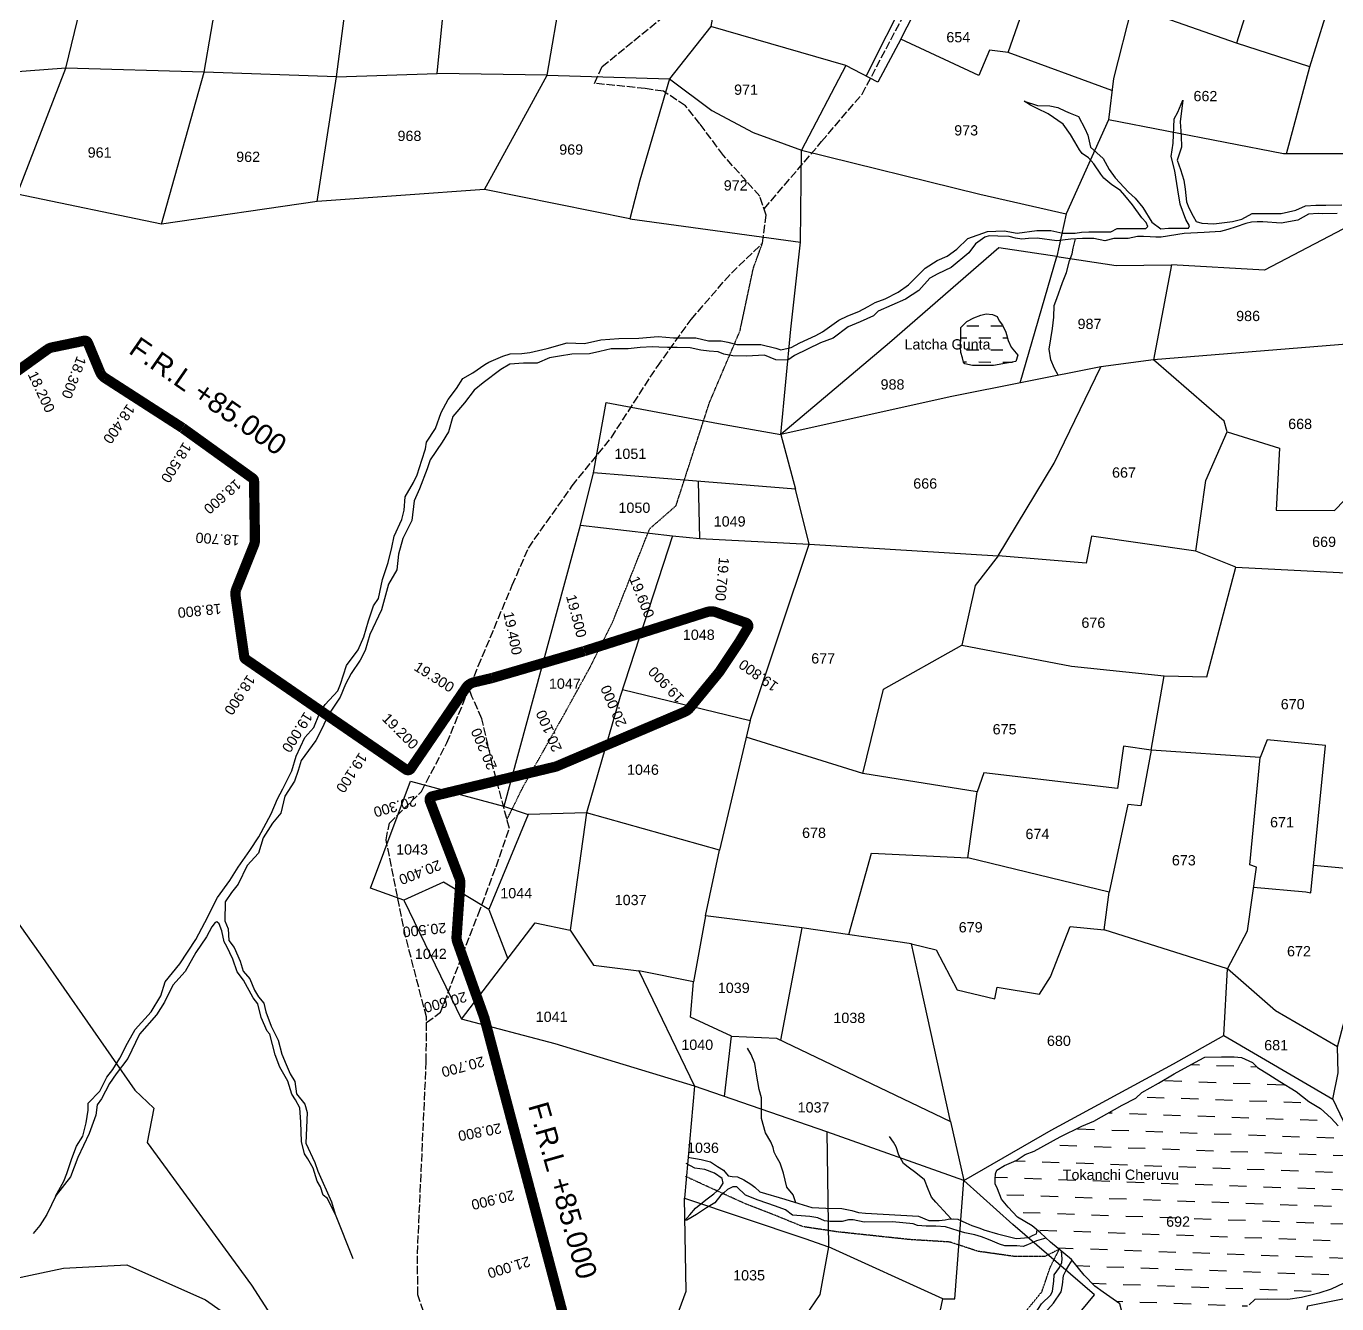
# Model space of a CAD drawing. Header units: inches. Extents: x 339104 to 349025, y 1581789 to 1595836.
# Drawn here: x 343169 to 345086, y 1587250 to 1589119 of the extents above; entities that cross this region are included whole.
import ezdxf

# ---------------------------------------------------------------- set-up
doc = ezdxf.new("R2010")
doc.units = ezdxf.units.IN
doc.header["$MEASUREMENT"] = 0
doc.header["$PDMODE"] = 32
doc.header["$PDSIZE"] = 5
doc.linetypes.add('ACAD_ISO02W100', pattern=[15, 12, -3])
doc.linetypes.add('ACAD_ISO07W100', pattern=[3, 0, -3])
for name, color, linetype in [('BLOCK', 7, 'Continuous'), ('CARTTRACK', 30, 'ACAD_ISO02W100'), ('HILL', 8, 'Continuous'), ('NALA', 4, 'Continuous'), ('SURVEY_BND', 7, 'Continuous'), ('SURVEY_NO', 7, 'Continuous'), ('WATER_BODY', 4, 'Continuous')]:
    doc.layers.add(name, color=color, linetype=linetype)
doc.layers.add('FOOTPATH', color=150, linetype='ACAD_ISO07W100', lineweight=30)
doc.styles.get("Standard").update_dxf_attribs({"font": 'arial.ttf'})
pattern_1 = [(359.82225, (338569.871, 1581897.787), (17.720766, 17.611155), [17.666045, -17.666045])]

msp = doc.modelspace()

# ---------------------------------------------------------------- hatches: boundary and pattern name
at = {"layer": 'WATER_BODY'}
h = msp.add_hatch(dxfattribs=at)
h.set_pattern_fill('DASH', color=256, scale=141.328361, angle=-0.1777, style=0)
h.set_pattern_definition(pattern_1)
h.paths.add_polyline_path([(344588.9, 1588694.1), (344582, 1588697.1), (344573, 1588697.9), (344565.2, 1588696.3), (344555, 1588692.2), (344544.4, 1588686.7), (344535.6, 1588678.2), (344535.6, 1588666.4), (344535.5, 1588649.4), (344535.7, 1588641.4), (344538, 1588633.7), (344539.6, 1588627.3), (344541.5, 1588625), (344553, 1588622.7), (344583.6, 1588622.6), (344616.1, 1588628.4), (344619.1, 1588637.9), (344609.5, 1588649.6), (344605.2, 1588659.3), (344601.7, 1588671.3), (344596.5, 1588681.7), (344591.6, 1588688.1)])
h.paths.add_polyline_path([(344447.8, 1588640), (344628.4, 1588639.4), (344628.5, 1588672.7), (344447.9, 1588673.3)], flags=9)
h = msp.add_hatch(dxfattribs=at)
h.set_pattern_fill('DASH', color=256, scale=141.328361, angle=-0.1777, style=0)
h.set_pattern_definition(pattern_1)
h.paths.add_polyline_path([(344555, 1588692.2), (344544.4, 1588686.7), (344535.6, 1588678.2), (344535.6, 1588666.4), (344535.5, 1588649.4), (344535.7, 1588641.4), (344538, 1588633.7), (344539.6, 1588627.3), (344541.5, 1588625), (344553, 1588622.7), (344583.6, 1588622.6), (344616.1, 1588628.4), (344619.1, 1588637.9), (344609.5, 1588649.6), (344605.2, 1588659.3), (344601.7, 1588671.3), (344596.5, 1588681.7), (344591.6, 1588688.1), (344588.9, 1588694.1), (344582, 1588697.1), (344573, 1588697.9), (344565.2, 1588696.3)])
at = {"layer": 'WATER_BODY', "linetype": 'ByBlock'}
h = msp.add_hatch(dxfattribs=at)
h.set_pattern_fill('DASH', color=256, scale=200, angle=177.9590255, style=0)
h.paths.add_polyline_path([(345117.9, 1587348.2), (345120.1, 1587379.3), (345116.1, 1587416.2), (345106.7, 1587466.5), (345100.1, 1587486.6), (345087.7, 1587510.3), (345077.3, 1587521.8), (345061.8, 1587536), (345044.9, 1587546.3), (345026.3, 1587560.5), (345002.4, 1587575.2), (344986.1, 1587585.8), (344969.8, 1587595.9), (344962.2, 1587603.1), (344946.4, 1587610.4), (344935.7, 1587611.4), (344916.8, 1587611.5), (344892.6, 1587611.1), (344884.4, 1587606.4), (344847.7, 1587586.6), (344824.9, 1587572.7), (344800.4, 1587559.1), (344791.8, 1587551.2), (344771.8, 1587540.9), (344730.3, 1587517.3), (344712.8, 1587510), (344680.8, 1587494.4), (344642.8, 1587473.4), (344630.1, 1587468.5), (344616.6, 1587459.9), (344599.6, 1587452.4), (344588.4, 1587445.9), (344586.3, 1587440.1), (344586.1, 1587432.3), (344586.1, 1587425.6), (344589.6, 1587418.3), (344595.3, 1587403.3), (344604.8, 1587391.5), (344618.7, 1587376.9), (344640.3, 1587364.4), (344652.1, 1587353.9), (344667, 1587340.2), (344697.8, 1587315.1), (344716.2, 1587292.1), (344731.8, 1587276.2), (344743.8, 1587267.2), (344768.3, 1587250.3), (344778.2, 1587212.4), (344784.9, 1587203.8), (344797.2, 1587202.4), (344827.8, 1587208.2), (344857.2, 1587211.9), (344880.8, 1587212.9), (344910.2, 1587219.3), (344932.1, 1587228.1), (344957.2, 1587248.6), (344965.9, 1587256.3), (344983.6, 1587257), (345013.8, 1587256.7), (345033.8, 1587259.6), (345059.2, 1587266), (345077.2, 1587271.4), (345096.1, 1587280.2), (345106.2, 1587292.6), (345112.2, 1587314.5)])
h.paths.add_polyline_path([(345516.2, 1587515.7), (345519.7, 1587520.5), (345512.8, 1587539.8), (345501.1, 1587543), (345491.2, 1587543.1), (345480.8, 1587539.9), (345475, 1587534.5), (345469.6, 1587528.5), (345461.3, 1587517.1), (345456.9, 1587508.3), (345456.5, 1587500.7), (345458.7, 1587491.2), (345461.6, 1587486.7), (345473, 1587482.9), (345479.3, 1587484.1), (345486.3, 1587486.6), (345490.1, 1587488.2), (345495.9, 1587492.9), (345501.6, 1587496.7), (345504.8, 1587501.5), (345508.9, 1587506.9)])
h.paths.add_polyline_path([(345140.2, 1587286.1, 1), (345157.9, 1587286, 1)])
h.paths.add_polyline_path([(344675.5, 1587421.5), (345083.8, 1587420.2), (345083.9, 1587475.7), (344675.7, 1587477)], flags=24)
h.paths.add_polyline_path([(344827, 1587353.2), (344923.3, 1587352.9), (344923.4, 1587406.8), (344827.2, 1587407.1)], flags=24)

# ---------------------------------------------------------------- linework, layer by layer
at = {"layer": 'BLOCK', "color": 1, "const_width": 15}
msp.add_lwpolyline([(343961.9, 1587205.3), (343839.1, 1587667.9, 0.020431), (343838.6, 1587669.5), (343799.5, 1587779.4, -0.103088), (343798.4, 1587787.5), (343803.8, 1587864.3, 0.109224), (343802.5, 1587872.8), (343759.3, 1587985.7, -0.452566), (343762.8, 1587992.4), (343942.2, 1588035.6, 0.041424), (343945.3, 1588036.6), (344131.7, 1588115.9, 0.120952), (344139.3, 1588121.6), (344181.5, 1588173, 0.024843), (344182.7, 1588174.6), (344211.9, 1588218.4, 0.012374), (344212.4, 1588219.2), (344224.2, 1588238.9, 0.473464), (344221.6, 1588246.2), (344177.5, 1588261.8, 0.163634), (344164.8, 1588262), (343985.3, 1588204.9, -0.005981), (343984.9, 1588204.8), (343851.1, 1588165.7, -0.012649), (343850.1, 1588165.4), (343823.9, 1588159.2, 0.186632), (343812, 1588151), (343731.4, 1588032.9, -0.415376), (343724.4, 1588031.6), (343490, 1588193, -0.209464), (343487.9, 1588196.4), (343475.1, 1588285.7, -0.131348), (343476.4, 1588295.9), (343502.1, 1588360.2, 0.09942), (343503.5, 1588367.9), (343502.2, 1588453.5, 0.23702), (343500.1, 1588457.5), (343398.2, 1588530.8, 0.012818), (343397.4, 1588531.4), (343284.4, 1588604.2, -0.15231), (343276.8, 1588613.4), (343259.2, 1588655.8, 0.359852), (343253.6, 1588658.7), (343207.2, 1588649.1, 0.105305), (343199.6, 1588645.8), (343148.9, 1588609.3, -0.287003)], format="xyb", dxfattribs=at)
at = {"layer": 'BLOCK', "color": 2}
for p in [(343179.9, 1588631.6), (343264.2, 1588643.6), (343330.7, 1588574.3), (343414.2, 1588519.3), (343495.4, 1588460.9), (343503.2, 1588364), (343477.5, 1588269.5), (344180.1, 1588260.9), (344084.5, 1588236.5), (343989.2, 1588206.1), (344199.1, 1588199.1), (343508.2, 1588180.5), (343893.2, 1588178), (343804.4, 1588139.9), (343590.6, 1588123.8), (344138, 1588120.1), (344046.6, 1588079.7), (343672.9, 1588067.1), (343748.1, 1588057.4), (343954.6, 1588040.6), (343858, 1588015.3), (343760.9, 1587991.5), (343792.8, 1587898.3), (343799.3, 1587800.5), (343825.9, 1587705.2), (343854.6, 1587609.5), (343880.2, 1587512.8), (343905.9, 1587416.1), (343931.6, 1587319.5)]:
    msp.add_point(p, dxfattribs=at)
at = {"layer": 'CARTTRACK'}
for points in [[(344248.1, 1588851.7), (344332.1, 1588950), (344391.4, 1589019.4), (344474.3, 1589176.6), (344547.2, 1589324.1), (344582.5, 1589391.9), (344533.3, 1589526.3), (344500.7, 1589611.8)], [(343754.6, 1587224.6), (343741.8, 1587263.5), (343741.1, 1587323.3), (343754.1, 1587604.5), (343754.3, 1587669.7), (343723.9, 1587787.1), (343695.2, 1587928.7), (343700.1, 1587953), (343746.9, 1587999.4), (343784.3, 1588070.6), (343830.1, 1588182.8), (343879.8, 1588301.2), (343903.4, 1588355.6), (343967.4, 1588446.4), (344024.7, 1588517.2), (344092, 1588621.3), (344141.2, 1588689.9), (344200.2, 1588757.8), (344245.7, 1588801.4), (344251.2, 1588842.6), (344241.8, 1588870), (344188.6, 1588929.8), (344154.1, 1588976), (344133.1, 1589002.5), (344100.8, 1589023.6), (344074.4, 1589027.7), (344000.3, 1589035.2), (344011.2, 1589059.8), (344104.8, 1589135.9)], [(343754.3, 1587661.5), (343774.8, 1587676.6), (343830, 1587819.8), (343856.2, 1587889.5), (343875.6, 1587945.3), (343851.1, 1588037.4), (343835.5, 1588106), (343820.9, 1588138.2), (343816.6, 1588149.9)]]:
    msp.add_lwpolyline(points, dxfattribs=at)
at = {"layer": 'FOOTPATH', "ltscale": 0.0001}
for points in [[(343872.1, 1587958.3), (343896.2, 1588007.3), (343954.9, 1588110.8), (343994.5, 1588182.8), (344027, 1588248.1), (344080.8, 1588383.8), (344119.3, 1588417.5), (344168.2, 1588568.3), (344212.8, 1588672.9), (344232.4, 1588765), (344245.7, 1588801.4)], [(344586.4, 1587184.8), (344654.4, 1587268), (344666.4, 1587303.2), (344679.7, 1587329.8), (344658.8, 1587319.4), (344613.1, 1587319.5), (344560.5, 1587327), (344519.7, 1587340.5), (344461, 1587344.1), (344355.3, 1587355.4), (344305.1, 1587362.9), (344260.6, 1587381), (344219.6, 1587396.9), (344133.6, 1587436.2)]]:
    msp.add_lwpolyline(points, dxfattribs=at)
at = {"layer": 'HILL', "ltscale": 0.0001}
msp.add_lwpolyline([(343119.6, 1587280.6), (343223.5, 1587302.5), (343316.2, 1587307.1), (343431, 1587256.2), (343500, 1587207.8)], dxfattribs=at)
at = {"layer": 'NALA'}
for points in [[(343212.1, 1587407.5), (343224, 1587429.7), (343228.2, 1587440.6), (343235.9, 1587462.6), (343242.7, 1587480.7), (343252, 1587495.5), (343256.9, 1587515.1), (343259.6, 1587533.5), (343259.8, 1587543.7), (343276.8, 1587561.4), (343286.8, 1587581.8), (343295.9, 1587593), (343306.1, 1587609.6), (343317, 1587631.4), (343328.6, 1587651.4), (343351.8, 1587677), (343365.7, 1587700.4), (343372.1, 1587721.3), (343393.9, 1587747.6), (343416.9, 1587783.1), (343430.1, 1587808), (343448.6, 1587844.3), (343466.7, 1587869.5), (343479.1, 1587888.6), (343495.9, 1587913.3), (343509.1, 1587933.4), (343527.4, 1587966.6), (343536.5, 1587988.6), (343544.4, 1588003.5), (343557.4, 1588029.9), (343563.6, 1588051.4), (343576.5, 1588078.3), (343589.7, 1588093.3), (343598, 1588113.8), (343606.2, 1588126.6), (343624.5, 1588146.9), (343628.8, 1588156.7), (343637.3, 1588183.9), (343654.7, 1588206.7), (343662.6, 1588225.7), (343669.6, 1588249), (343676.7, 1588271.2), (343684, 1588281.8), (343690.1, 1588309.6), (343698.3, 1588334.5), (343703.7, 1588356.6), (343707.3, 1588372.8), (343718.5, 1588397.5), (343721.5, 1588411), (343723.4, 1588430.3), (343735.4, 1588451.4), (343740.9, 1588462.8), (343747.5, 1588484.3), (343752.7, 1588500.5), (343754.6, 1588510.3), (343767.4, 1588530.6), (343775.9, 1588553.8), (343786.1, 1588573), (343798.3, 1588588.7), (343807.6, 1588603.3), (343822.3, 1588612), (343839.8, 1588624), (343845.6, 1588627.2), (343866, 1588636.1), (343876.9, 1588639.6), (343893.8, 1588640.3), (343905.5, 1588641.4), (343930.8, 1588647.4), (343959.9, 1588655.5), (343985.3, 1588654.8), (344009.2, 1588660.3), (344035.5, 1588661.9), (344064.7, 1588662.3), (344093.4, 1588665), (344115.7, 1588663.1), (344137, 1588663), (344148.1, 1588663), (344166.8, 1588658.6), (344185.4, 1588658.5), (344195.2, 1588656.5), (344208, 1588653.5), (344224.9, 1588653.2), (344243.2, 1588653.2), (344265.1, 1588647.8), (344272.5, 1588645.6), (344287.6, 1588648.8), (344300.3, 1588655.7), (344323.5, 1588666.5), (344333.5, 1588671.8), (344357.5, 1588688.8), (344370.4, 1588695.3), (344386.5, 1588701.7), (344400.5, 1588708.7), (344410.6, 1588714.7), (344425, 1588720.3), (344443.9, 1588730), (344459.4, 1588740.5), (344483.5, 1588764.8), (344501.1, 1588776.1), (344515.8, 1588782.7), (344529.8, 1588792.7), (344546.2, 1588808.4), (344575, 1588818.6), (344599, 1588819.6), (344618.2, 1588816), (344646.9, 1588820.1), (344667.4, 1588820.2), (344684.9, 1588816.3), (344703.1, 1588816.2), (344712, 1588817.6), (344723.1, 1588818), (344729.7, 1588818), (344739.7, 1588818), (344755.3, 1588818.1), (344764.6, 1588822.9), (344790.4, 1588822.7), (344806.2, 1588823.1), (344809, 1588825.9), (344806.9, 1588831.7), (344800.7, 1588838.4), (344786.9, 1588857.6), (344775.7, 1588871), (344769.4, 1588878.7), (344756.7, 1588886.9), (344744.9, 1588896.7), (344740.5, 1588902.3), (344730.4, 1588917.3), (344722.3, 1588926.3), (344713.1, 1588932.5), (344709.2, 1588938.2), (344702.7, 1588949.9), (344696.3, 1588960.5), (344685.6, 1588975.4), (344663.6, 1588990.4), (344647.3, 1588998.2), (344637.7, 1589003.4), (344628.2, 1589009.2), (344647.8, 1589002.7), (344665.8, 1589002.2), (344677.6, 1589000), (344688.7, 1588994.3), (344695.7, 1588991.8), (344707.9, 1588986.8), (344717.1, 1588969), (344721.6, 1588959.3), (344725.6, 1588941.8), (344743.7, 1588925.1), (344752.9, 1588909.1), (344761.7, 1588896.9), (344780.9, 1588876), (344790.9, 1588867.4), (344802.1, 1588853.6), (344815, 1588832), (344828.4, 1588822.5), (344839.3, 1588823.2), (344853.4, 1588823.2), (344868.7, 1588823.4), (344870, 1588826.7), (344864.7, 1588835.9), (344856.6, 1588858.7), (344853.1, 1588879.5), (344848.9, 1588907.1), (344843.6, 1588928.3), (344846.5, 1588947.5), (344847.9, 1588983.4), (344852.9, 1588993), (344860.6, 1589010.6), (344856.6, 1588978.8), (344857.9, 1588958.4), (344858.5, 1588941.8), (344852, 1588922.9), (344857, 1588909.1), (344862.1, 1588893.6), (344863.9, 1588880.7), (344865.9, 1588861.8), (344869.4, 1588853.4), (344875.6, 1588840.9), (344880.1, 1588833.1), (344888.3, 1588830.7), (344905.8, 1588829.9), (344933, 1588833.2), (344946.6, 1588836.5), (344962, 1588844.8), (344987.6, 1588844.7), (345004.4, 1588845), (345025.8, 1588849.6), (345039.9, 1588856), (345054.9, 1588857.2), (345069.6, 1588857.3), (345092.7, 1588857.5)], [(345086.2, 1588844.7), (345064, 1588844.3), (345058.1, 1588844.8), (345044.3, 1588843.7), (345028.5, 1588834.9), (345004.4, 1588830.9), (344977.3, 1588832.7), (344969, 1588832.5), (344960.8, 1588832), (344952.7, 1588830), (344938.6, 1588825.6), (344926.4, 1588821.5), (344915.5, 1588818.4), (344891.5, 1588817.3), (344862.3, 1588815.8), (344828.7, 1588810.3), (344820.8, 1588810.3), (344812.6, 1588810.8), (344803.1, 1588811), (344794.3, 1588811.1), (344780.7, 1588808.4), (344759.4, 1588808.5), (344746.3, 1588805.1), (344730.4, 1588808.1), (344713.9, 1588808.2), (344696.7, 1588807.5), (344676.1, 1588805.1), (344647.6, 1588809), (344634.8, 1588808.2), (344624.8, 1588807.5), (344615.5, 1588808.9), (344606.3, 1588811.4), (344590, 1588811.9), (344577.3, 1588812), (344571, 1588810.4), (344557.3, 1588800.7), (344547.6, 1588787.4), (344521.8, 1588765.7), (344502.3, 1588756.5), (344490.5, 1588750.2), (344474.2, 1588732.2), (344454.9, 1588719.8), (344414.7, 1588701.9), (344407.9, 1588695.2), (344388.6, 1588686.6), (344371.1, 1588679.2), (344348.9, 1588662.3), (344330.8, 1588655.6), (344292.4, 1588637.3), (344282.7, 1588630.4), (344265.2, 1588630.9), (344248.9, 1588637.7), (344222.5, 1588636.4), (344202.5, 1588636.9), (344189.2, 1588639), (344181, 1588642.7), (344167.9, 1588643.4), (344155.7, 1588645.2), (344140.1, 1588648.2), (344120.9, 1588648.7), (344106.9, 1588648.7), (344094.2, 1588649.2), (344084.9, 1588649.7), (344066.8, 1588649.1), (344049.1, 1588647.1), (344035.5, 1588647.1), (344024.4, 1588646.9), (344008.1, 1588642.9), (343993, 1588639.6), (343966.8, 1588638.9), (343949.1, 1588636), (343934.2, 1588634), (343916.3, 1588626.2), (343896.1, 1588626.2), (343876.2, 1588624.5), (343863.3, 1588616.6), (343837.4, 1588597.2), (343824.2, 1588586.4), (343809.9, 1588568.1), (343793.1, 1588547.8), (343786.7, 1588525.5), (343777.1, 1588510.5), (343759.8, 1588484.8), (343755.3, 1588471.2), (343744.3, 1588442.3), (343736.5, 1588424.5), (343732.8, 1588395.8), (343719.8, 1588369.3), (343713.6, 1588346.7), (343710.8, 1588323.9), (343699, 1588302.5), (343688.7, 1588265), (343671.5, 1588229.1), (343664.9, 1588205.8), (343657.6, 1588191.4), (343644, 1588172), (343636, 1588156.6), (343628, 1588137.3), (343610.7, 1588111.1), (343601.1, 1588091), (343592.5, 1588074.1), (343571.1, 1588044.6), (343566.5, 1588030.4), (343561.3, 1588014.8), (343547.4, 1587992.9), (343541.2, 1587967.9), (343529.4, 1587953.2), (343515.7, 1587931.8), (343508.8, 1587909.4), (343492, 1587891.4), (343478.8, 1587864.1), (343469.2, 1587851.9), (343459.9, 1587838.2), (343459.6, 1587810.4), (343464.3, 1587798.6), (343465.2, 1587781.7), (343473.3, 1587771.5), (343481.8, 1587751.4), (343486.3, 1587736.9), (343496.1, 1587725.4), (343503, 1587708.7), (343508.9, 1587699.4), (343516.5, 1587690.1), (343519.2, 1587677.2), (343527.3, 1587656.4), (343537.5, 1587635.8), (343542.6, 1587615.5), (343549.4, 1587600.4), (343555.2, 1587586.4), (343562, 1587575.5), (343564.4, 1587557.4), (343576.6, 1587542), (343579.7, 1587530.2), (343578, 1587485.1), (343591.3, 1587457), (343595.5, 1587444.1), (343615.3, 1587399.5), (343620.7, 1587381.4), (343646.5, 1587316.3)], [(344678.3, 1588608.4), (344672.7, 1588618.3), (344667.4, 1588630.8), (344664.8, 1588646.4), (344669.9, 1588676.5), (344672, 1588693.4), (344672.1, 1588710.4), (344676.3, 1588720.5), (344684.4, 1588743.9), (344690.1, 1588758.4), (344694.8, 1588775.5), (344698.4, 1588786), (344700.1, 1588794), (344703.7, 1588807.8)], [(343620.7, 1587381.4), (343609.5, 1587404.1), (343603.3, 1587408.9), (343599.2, 1587421.4), (343594.7, 1587429.5), (343588.7, 1587448.8), (343580.8, 1587462.1), (343576.1, 1587469.7), (343571.5, 1587487.6), (343570.5, 1587516), (343569, 1587536.9), (343562.8, 1587548.4), (343557.4, 1587557), (343551.8, 1587576), (343539.8, 1587596.3), (343533.1, 1587614.5), (343525.1, 1587644.8), (343521.2, 1587648.8), (343512.4, 1587668.9), (343507.5, 1587689.1), (343500.8, 1587697.8), (343486.9, 1587723.5), (343477.5, 1587735.9), (343471, 1587754.3), (343462.5, 1587772.9), (343458.5, 1587779.6), (343454.9, 1587795.8), (343451, 1587806), (343447.6, 1587809.1), (343445.4, 1587807.7), (343440.7, 1587801.5), (343432.9, 1587787.1), (343416.9, 1587763.8), (343401.7, 1587736), (343383.6, 1587716.1), (343371.1, 1587691.3), (343359.6, 1587672.7), (343334.9, 1587644.6), (343317.8, 1587609.1), (343300.8, 1587586.7), (343291, 1587572.4), (343279.1, 1587550), (343272.8, 1587541.3), (343270.7, 1587526.1), (343261.1, 1587499.3), (343244.6, 1587464.1), (343233.7, 1587435.7), (343212.8, 1587409), (343199.3, 1587380.9), (343189.1, 1587364.8), (343179.2, 1587353.1)], [(344294.5, 1587398), (344290.6, 1587409.5), (344281.1, 1587420.9), (344276.5, 1587441.4), (344271.4, 1587455.9), (344265.8, 1587466.1), (344262.9, 1587471.8), (344261.4, 1587478.8), (344257.7, 1587487.2), (344250.1, 1587500.2), (344244.3, 1587521.3), (344244.4, 1587551.5), (344240.8, 1587563.8), (344236.9, 1587586), (344234.5, 1587601.7), (344229.2, 1587615), (344223.7, 1587624.3)], [(344521.8, 1587374.3), (344516.5, 1587380.1), (344499.2, 1587398.8), (344493.1, 1587406.1), (344488.1, 1587417.7), (344482.5, 1587431.3), (344469.9, 1587441.7), (344458.7, 1587450.2), (344452, 1587455.3), (344445.2, 1587467.7), (344441.1, 1587479.6), (344437.5, 1587486.7), (344431.5, 1587494.7)], [(344136.7, 1587464.7), (344156.2, 1587461.1), (344169.6, 1587458), (344180.1, 1587451.2), (344188.8, 1587445.5), (344195.7, 1587437.4), (344201.2, 1587436.2), (344209.3, 1587435.8), (344218.4, 1587431.7), (344228.9, 1587425.1), (344234.5, 1587420.8), (344241.8, 1587414), (344278.4, 1587403.1), (344298.7, 1587396.7), (344317.7, 1587391), (344338.4, 1587390), (344361.7, 1587389.7), (344376.4, 1587386.8), (344385.9, 1587383.6), (344396.2, 1587382.6), (344473.7, 1587378.3), (344488.8, 1587372.1), (344503.9, 1587372), (344513, 1587372.9), (344517.1, 1587374.1), (344525.2, 1587374.5), (344531.4, 1587374.1), (344543.1, 1587368.8), (344552, 1587364.5), (344563.4, 1587361), (344569.4, 1587358.2), (344589.5, 1587352.3), (344616.6, 1587345.6), (344635.2, 1587347.3), (344641.8, 1587350.4), (344646.5, 1587352.7), (344647.4, 1587358.1)], [(344660.3, 1587346.4), (344646.2, 1587342.2), (344633.4, 1587336.6), (344626.8, 1587334.1), (344617.5, 1587335), (344609.2, 1587335), (344600.2, 1587335), (344592.4, 1587337.5), (344582, 1587341.8), (344576.4, 1587344.4), (344566, 1587348.1), (344556.2, 1587350.9), (344541.8, 1587353.9), (344531.8, 1587356.9), (344513.4, 1587362.8), (344499.4, 1587363.7), (344485, 1587363.8), (344472.3, 1587364.5), (344466.1, 1587367.1), (344435.8, 1587370.2), (344394.6, 1587369.8), (344378.2, 1587372.8), (344371.3, 1587372.8), (344362.1, 1587370.8), (344352, 1587370.8), (344344.1, 1587370.8), (344336.6, 1587371.4), (344326.9, 1587376.1), (344315.1, 1587377.8), (344289.8, 1587380), (344279.3, 1587387.8), (344264.9, 1587392.9), (344239.5, 1587402), (344220.9, 1587408.9), (344208.4, 1587421.2), (344202.2, 1587421.4), (344194.7, 1587417.2), (344189, 1587412.4), (344184.8, 1587409.3), (344176.1, 1587398.1), (344163.8, 1587390.5), (344149, 1587380.9), (344135.3, 1587372.6), (344132.1, 1587372.1), (344139.4, 1587380.2), (344147.8, 1587390.1), (344163, 1587402.2), (344174.7, 1587410.8), (344183.3, 1587418.8), (344188.3, 1587426.5), (344186.7, 1587433.4), (344175.6, 1587441.2), (344161.2, 1587446.8), (344146.8, 1587448.5), (344134.1, 1587455.2)], [(344582.1, 1587045.5), (344595.3, 1587071.8), (344596.8, 1587091.6), (344600.2, 1587104.9), (344599.1, 1587118.4), (344597.1, 1587127.1), (344606.3, 1587147.6), (344607.3, 1587157.7), (344610.8, 1587172.6), (344620.9, 1587179.8), (344637.4, 1587205.9), (344644.1, 1587218.2), (344649.8, 1587227.3), (344663.1, 1587241.8), (344671.5, 1587251), (344682.4, 1587267.7), (344684.5, 1587277.8), (344685.8, 1587291.7), (344690.2, 1587300.3), (344693.9, 1587306.2), (344698.6, 1587314.1)], [(344640.4, 1587229.6), (344653.8, 1587250.3), (344667.2, 1587263.5), (344669.7, 1587268.9), (344671.6, 1587283.5), (344672.2, 1587292.8), (344680.2, 1587303.3), (344683.5, 1587310.6), (344684.1, 1587315.9), (344683, 1587327.1)]]:
    msp.add_lwpolyline(points, dxfattribs=at)
at = {"layer": 'SURVEY_BND'}
for points in [[(343120.4, 1589827.6), (342994, 1589863.9), (342714, 1589776.7), (342467.7, 1589603), (342225.9, 1589573.2), (342064.6, 1589469.4), (341973.6, 1589462.2), (342058.6, 1589331.7), (342196.4, 1589141.3), (342403.2, 1588859.4), (342734.2, 1588404.8), (342937.5, 1588120.5), (343078.4, 1587917.7), (343189.4, 1587761.6), (343328.1, 1587562.8), (343355.6, 1587536.3), (343345.8, 1587486), (343498.3, 1587277.5), (343545.3, 1587204.7)], [(344756.8, 1589024.9), (344605, 1589080.3), (344687.3, 1589316.2), (344715.6, 1589426.8), (344849.9, 1589401.3), (344837.5, 1589347.5)], [(344183.7, 1589193.3), (344256.4, 1589357.7), (344277.1, 1589401.9), (344326.6, 1589386.1), (344450.5, 1589329.6), (344521.3, 1589302.2), (344456.3, 1589163.5), (344397.3, 1589046)], [(343226.9, 1589057.4), (342987.5, 1589039.5), (343021.3, 1589211.2), (343163.3, 1589255.6), (343257.7, 1589286.3)], [(343622.9, 1589044.7), (343649.6, 1589250.5), (343791.3, 1589265.5)], [(343930.8, 1589047.3), (343770.2, 1589049.5), (343791.3, 1589265.5)], [(343930.8, 1589047.3), (343952, 1589169.7), (343963.3, 1589217.5), (343984.5, 1589266.4), (344156.4, 1589202.8), (344183.7, 1589193.3), (344170, 1589118.5)], [(343429.2, 1589051.6), (343226.9, 1589057.4), (343264.7, 1589212.5), (343459.9, 1589230.7)], [(343622.9, 1589044.7), (343429.2, 1589051.6), (343459.9, 1589230.7)], [(345046.3, 1589059.6), (345079.9, 1589168.1), (345032.4, 1589180.4), (345026.7, 1589219.4), (344980.9, 1589227.1), (344939.1, 1589094)], [(344605, 1589080.3), (344577.5, 1589084), (344562.1, 1589046.6), (344447.9, 1589099.7), (344485.7, 1589173.3)], [(345012.2, 1588931.9), (345046.3, 1589059.6), (344939.1, 1589094), (344785.8, 1589147.6), (344758.9, 1589042.3), (344751.8, 1588981.9)], [(344367.8, 1589061.4), (344170, 1589118.5), (344109.6, 1589041.6), (344171.8, 1588995.7), (344232.2, 1588963.5), (344302.9, 1588937.5)], [(344447.9, 1589099.7), (344414.3, 1589037.1), (344367.8, 1589061.4), (344302.9, 1588937.5)], [(343366.8, 1588829.1), (343155.6, 1588873.2), (343226.9, 1589057.4)], [(343594.6, 1588862.6), (343366.8, 1588829.1), (343429.2, 1589051.6)], [(343839.3, 1588879.8), (343594.6, 1588862.6), (343622.9, 1589044.7), (343770.2, 1589049.5)], [(344051.9, 1588837.3), (343839.3, 1588879.8), (343890.8, 1588974.2), (343930.8, 1589047.3), (344109.6, 1589041.6)], [(344109.6, 1589041.6), (344066.2, 1588893.6), (344051.9, 1588837.3), (344301.2, 1588802.7)], [(345895.6, 1588637.7), (345792.6, 1588756.5), (345603.1, 1588793.3), (345378.4, 1588898.9), (345172, 1588932.2), (345007.8, 1588931.9), (344751.8, 1588981.9), (344689.6, 1588844.4)], [(344272.6, 1588521.4), (344287.4, 1588675.5), (344301.2, 1588802.7), (344302.9, 1588937.5), (344563.7, 1588873.3), (344689.6, 1588844.4), (344676.2, 1588781.9), (344591.2, 1588794.8), (344431.7, 1588655.9), (344272.6, 1588521.4)], [(345106.1, 1588654.1), (345125.9, 1588838.4), (344979.7, 1588762.1), (344843.9, 1588769.6)], [(344622.4, 1588597.2), (344676.2, 1588781.9)], [(344676.2, 1588781.9), (344763, 1588768.6), (344843.9, 1588769.6), (344817.7, 1588630.6), (344740.6, 1588620.8)], [(345170.6, 1588470.1), (345106.1, 1588654.1), (344817.7, 1588630.6)], [(344314, 1588361.4), (344590.5, 1588344), (344672.2, 1588479.7), (344740.6, 1588620.8), (344520, 1588576.8), (344272.6, 1588521.4)], [(344925.3, 1588525.6), (344921.1, 1588541.2), (344817.7, 1588630.6)], [(343979.7, 1588389.1), (343998.4, 1588465.8), (344017.3, 1588568.2), (344181.2, 1588537.8), (344272.6, 1588521.4), (344293.8, 1588441.5), (344143.2, 1588454.1), (343998.4, 1588465.8)], [(344879.6, 1588351.2), (344894.2, 1588454.3), (344925.3, 1588525.6), (345001.7, 1588501.6), (344997, 1588411), (345082.2, 1588410.7), (345111, 1588440.3), (345133.6, 1588435.2), (345170.6, 1588470.1), (345291.7, 1588396), (345274, 1588300.8)], [(344114.1, 1588373.4), (344154.3, 1588369.6), (344152, 1588453.3)], [(344154.3, 1588369.6), (344314, 1588361.4), (344293.8, 1588441.5)], [(343868.1, 1587977.8), (343979.7, 1588389.1), (344114.1, 1588373.4), (344037.7, 1588138.5), (343988.4, 1587968.3)], [(344938.1, 1588327.5), (344879.6, 1588351.2), (344726.7, 1588373), (344719, 1588333.4), (344590.5, 1588344), (344556.6, 1588300.9), (344537, 1588213.4), (344697.7, 1588182.8), (344833.3, 1588168.5)], [(344227.6, 1588103.4), (344314, 1588361.4)], [(344814.1, 1588060.1), (344833.3, 1588168.5), (344895.4, 1588167.1), (344938.1, 1588327.5), (345184.5, 1588315.1), (345210.4, 1588313.2)], [(344392.6, 1588026), (344422.7, 1588149.2), (344537, 1588213.4)], [(344041.1, 1588148.9), (344227.6, 1588103.4), (344182.9, 1587913.8)], [(344371.9, 1587790.1), (344405, 1587909.2), (344545.9, 1587902.4), (344559.9, 1587999), (344392.6, 1588026), (344221.9, 1588079.1)], [(344814.1, 1588060.1), (344773.5, 1588065.8), (344764.8, 1588003.8), (344569.6, 1588026.9), (344559.9, 1587999)], [(344925.8, 1587740), (344954.8, 1587795.5), (344968, 1587889), (344958.5, 1587892.1), (344973.5, 1588049.1), (344814.1, 1588060.1), (344798.8, 1587978.5), (344779.8, 1587980.5), (344752.9, 1587852.5)], [(344963.8, 1587859.4), (345040.4, 1587852.6), (345047.7, 1587851.4), (345069, 1588067), (344983.6, 1588075.3), (344973.5, 1588049.1)], [(343721.3, 1587840.8), (343672.7, 1587858), (343730.9, 1588014.8), (343866.8, 1587978.2), (343903.2, 1587965.7)], [(343988.4, 1587968.3), (343903.2, 1587965.7), (343845.6, 1587827.1), (343873.1, 1587754.8)], [(344162.2, 1587817.4), (344182.9, 1587913.8), (343988.4, 1587968.3), (343964.3, 1587796.7)], [(344463.4, 1587776.7), (344499.8, 1587768.1), (344530.2, 1587709.3), (344585.7, 1587696.2), (344589, 1587713.1), (344651, 1587703.3), (344667.1, 1587728.2), (344695.5, 1587802.1), (344745.5, 1587797.1), (344752.9, 1587852.5), (344545.9, 1587902.4)], [(345086.5, 1587626.1), (345121.6, 1587758.4), (345151.3, 1587882.2), (345051.6, 1587891.3)], [(343845.6, 1587827.1), (343779.4, 1587867), (343721.3, 1587840.8), (343805.6, 1587666.4)], [(344303.5, 1587800.1), (344162.2, 1587817.4), (344144.8, 1587721)], [(344146.2, 1587568.6), (343942.4, 1587630.4), (343805.6, 1587666.4), (343913.1, 1587807.3), (343964.3, 1587796.7), (343998.5, 1587745.4), (344064.8, 1587737.1), (344146.2, 1587568.6)], [(344520.7, 1587517), (344477.5, 1587714.3), (344463.4, 1587776.7), (344303.5, 1587800.1), (344272, 1587635.9)], [(344920.2, 1587642.5), (344925.8, 1587740), (344745.5, 1587797.1)], [(344190, 1587553.4), (344200.4, 1587641.8), (344140.5, 1587669.3), (344144.8, 1587721), (344064.8, 1587737.1)], [(345080, 1587549.3), (345087.7, 1587588.2), (345086.5, 1587626.1), (344996, 1587678.5), (344925.8, 1587740)], [(344200.4, 1587641.8), (344266.1, 1587638.7), (344520.7, 1587517), (344540.1, 1587430.7)], [(344540.1, 1587430.7), (344667.8, 1587504.1), (344846.9, 1587601.4), (344920.2, 1587642.5), (345080, 1587549.3), (345125.7, 1587453.5), (345124.4, 1587418.5), (345140.4, 1587352.8)], [(344339.9, 1587501.7), (344146.2, 1587568.6), (344131.6, 1587404.5)], [(344509.3, 1587257.6), (344527.1, 1587257.6), (344540.1, 1587430.7), (344339.9, 1587501.7), (344342.2, 1587333.6)], [(344700.8, 1587226.6), (344731.1, 1587263.2), (344611.7, 1587366.1), (344540.1, 1587430.7)], [(344111.6, 1587207.5), (344134.1, 1587268.9), (344131.6, 1587404.5), (344307.8, 1587345.5), (344342.2, 1587333.6), (344329.6, 1587264), (344300.4, 1587220.7), (344284, 1587151.7)], [(345025.9, 1587161.1), (345043, 1587247.3), (345135.7, 1587266), (345140.4, 1587352.8), (345167.4, 1587357.4), (345173.8, 1587374.4), (345297.6, 1587396.3), (345401.3, 1587401.7), (345391.5, 1587347.4), (345366.5, 1587243), (345332.9, 1587161.1)], [(344470.1, 1587069.2), (344509.3, 1587257.6), (344342.2, 1587333.6)]]:
    msp.add_lwpolyline(points, dxfattribs=at)
at = {"layer": 'WATER_BODY'}
msp.add_lwpolyline([(344619.1, 1588637.9), (344616.1, 1588628.4), (344583.6, 1588622.6), (344553, 1588622.7), (344541.5, 1588625), (344539.6, 1588627.3), (344538, 1588633.7), (344535.7, 1588641.4), (344535.5, 1588649.4), (344535.6, 1588666.4), (344535.6, 1588678.2), (344544.4, 1588686.7), (344555, 1588692.2), (344565.2, 1588696.3), (344573, 1588697.9), (344582, 1588697.1), (344588.9, 1588694.1), (344591.6, 1588688.1), (344596.5, 1588681.7), (344601.7, 1588671.3), (344605.2, 1588659.3), (344609.5, 1588649.6)], close=True, dxfattribs=at)
for points in [[(344778.2, 1587212.4), (344768.3, 1587250.3), (344743.8, 1587267.2), (344731.8, 1587276.2), (344716.2, 1587292.1), (344697.8, 1587315.1), (344667, 1587340.2), (344652.1, 1587353.9), (344640.3, 1587364.4), (344618.7, 1587376.9), (344604.8, 1587391.5), (344595.3, 1587403.3), (344589.6, 1587418.3), (344586.1, 1587425.6), (344586.1, 1587432.3), (344586.3, 1587440.1), (344588.4, 1587445.9), (344599.6, 1587452.4), (344616.6, 1587459.9), (344630.1, 1587468.5), (344642.8, 1587473.4), (344680.8, 1587494.4), (344712.8, 1587510), (344730.3, 1587517.3), (344771.8, 1587540.9), (344791.8, 1587551.2), (344800.4, 1587559.1), (344824.9, 1587572.7), (344847.7, 1587586.6), (344884.4, 1587606.4), (344892.6, 1587611.1), (344916.8, 1587611.5), (344935.7, 1587611.4), (344946.4, 1587610.4), (344962.2, 1587603.1), (344969.8, 1587595.9), (344986.1, 1587585.8), (345002.4, 1587575.2), (345026.3, 1587560.5), (345044.9, 1587546.3), (345061.8, 1587536), (345077.3, 1587521.8), (345087.7, 1587510.3)], [(345096.1, 1587280.2), (345077.2, 1587271.4), (345059.2, 1587266), (345033.8, 1587259.6), (345013.8, 1587256.7), (344983.6, 1587257), (344965.9, 1587256.3), (344957.2, 1587248.6)]]:
    msp.add_lwpolyline(points, dxfattribs=at)

# ---------------------------------------------------------------- texts
at = {"layer": 'BLOCK', "color": 1}
for rotation, p in [(325.23, (343317.1, 1588641.6)), (285.9478, (343902.8, 1587540.2))]:
    msp.add_text('F.R.L +85.000', height=30, rotation=rotation, dxfattribs=at).set_placement(p)
at = {"layer": 'BLOCK', "color": 0}
for s, rotation, p in [('18.300', 248.8243, (343243.5, 1588637.5)), ('18.200', 295.214, (343170.8, 1588609.9)), ('18.400', 235.2064, (343317.1, 1588567.5)), ('18.500', 238.1121, (343399.1, 1588511.6)), ('18.600', 221.2005, (343475.3, 1588457.4)), ('18.700', 176.2759, (343481.2, 1588374.1)), ('19.700', 264.9636, (344182.2, 1588342.7)), ('19.600', 291.8142, (344050.5, 1588311)), ('18.800', 185.5993, (343453.7, 1588274.4)), ('19.500', 284.604, (343958.3, 1588285.3)), ('19.400', 281.8372, (343866.6, 1588260.8)), ('19.300', 327.4489, (343734.7, 1588178)), ('19.900', 133.6356, (344132.2, 1588137.5)), ('19.800', 144.4876, (344270.2, 1588156.7)), ('18.900', 236.8968, (343492.7, 1588171.5)), ('20.000', 113.3348, (344047.4, 1588098)), ('19.000', 237.8012, (343576.2, 1588117.1)), ('20.100', 113.3348, (343952.9, 1588061.5)), ('19.200', 314.8077, (343688.2, 1588105.2)), ('20.200', 113.3348, (343857.9, 1588035.2)), ('19.100', 236.6771, (343656.4, 1588057.7)), ('20.300', 195.9823, (343737.2, 1587993.5)), ('20.400', 201.3675, (343772.2, 1587899.8)), ('20.500', 185.6452, (343782.6, 1587807.6)), ('20.600', 195.3041, (343810.9, 1587706.9)), ('20.700', 195.0836, (343836.8, 1587612.4)), ('20.800', 190.8512, (343862.5, 1587514.6)), ('20.900', 193.5142, (343881, 1587416.7)), ('21.000', 196.8641, (343903.5, 1587319.9))]:
    msp.add_text(s, height=15, rotation=rotation, dxfattribs=at).set_placement(p)
at = {"layer": 'SURVEY_NO'}
for s, p in [('654', (344514.6, 1589095.2)), ('971', (344204.2, 1589018.5)), ('662', (344876, 1589009.1)), ('968', (343712, 1588950.9)), ('973', (344526.1, 1588959)), ('961', (343258.9, 1588926.6)), ('969', (343948.5, 1588930.9)), ('962', (343476.1, 1588920.3)), ('972', (344189.1, 1588878.5)), ('987', (344706.5, 1588675.9)), ('986', (344938.4, 1588687.5)), ('Latcha Gunta', (344453.4, 1588646)), ('988', (344418.4, 1588587.4)), ('668', (345014.5, 1588529.6)), ('1051', (344029.2, 1588485.9)), ('667', (344756.9, 1588458.5)), ('666', (344466.2, 1588442.5)), ('1050', (344035.1, 1588407)), ('1049', (344174.4, 1588387)), ('669', (345049.5, 1588357.2)), ('676', (344712.1, 1588238.9)), ('1048', (344129.3, 1588221.3)), ('677', (344317, 1588186.7)), ('1047', (343933.4, 1588149.7)), ('670', (345003.6, 1588119.7)), ('675', (344582.3, 1588083)), ('1046', (344047.6, 1588023.9)), ('671', (344988, 1587947.1)), ('678', (344303.6, 1587931.6)), ('674', (344630.3, 1587929.9)), ('1043', (343710, 1587907.2)), ('673', (344844.4, 1587891.4)), ('1044', (343862.3, 1587843.3)), ('1037', (344029.6, 1587833.3)), ('679', (344532.7, 1587793.4)), ('672', (345012.8, 1587758.4)), ('1042', (343737.4, 1587754.6)), ('1039', (344180.4, 1587704.8)), ('1041', (343914.1, 1587662.5)), ('1038', (344349.4, 1587660.9)), ('1040', (344127, 1587621.6)), ('680', (344661.7, 1587627.4)), ('681', (344979.4, 1587621)), ('1037', (344297.1, 1587530)), ('1036', (344135.4, 1587470.9)), ('Tokanchi Cheruvu', (344684.8, 1587431.5)), ('692', (344836, 1587362.9)), ('1035', (344202.8, 1587284.4))]:
    msp.add_text(s, height=15, dxfattribs=at).set_placement(p)

doc.saveas('drawing.dxf')
